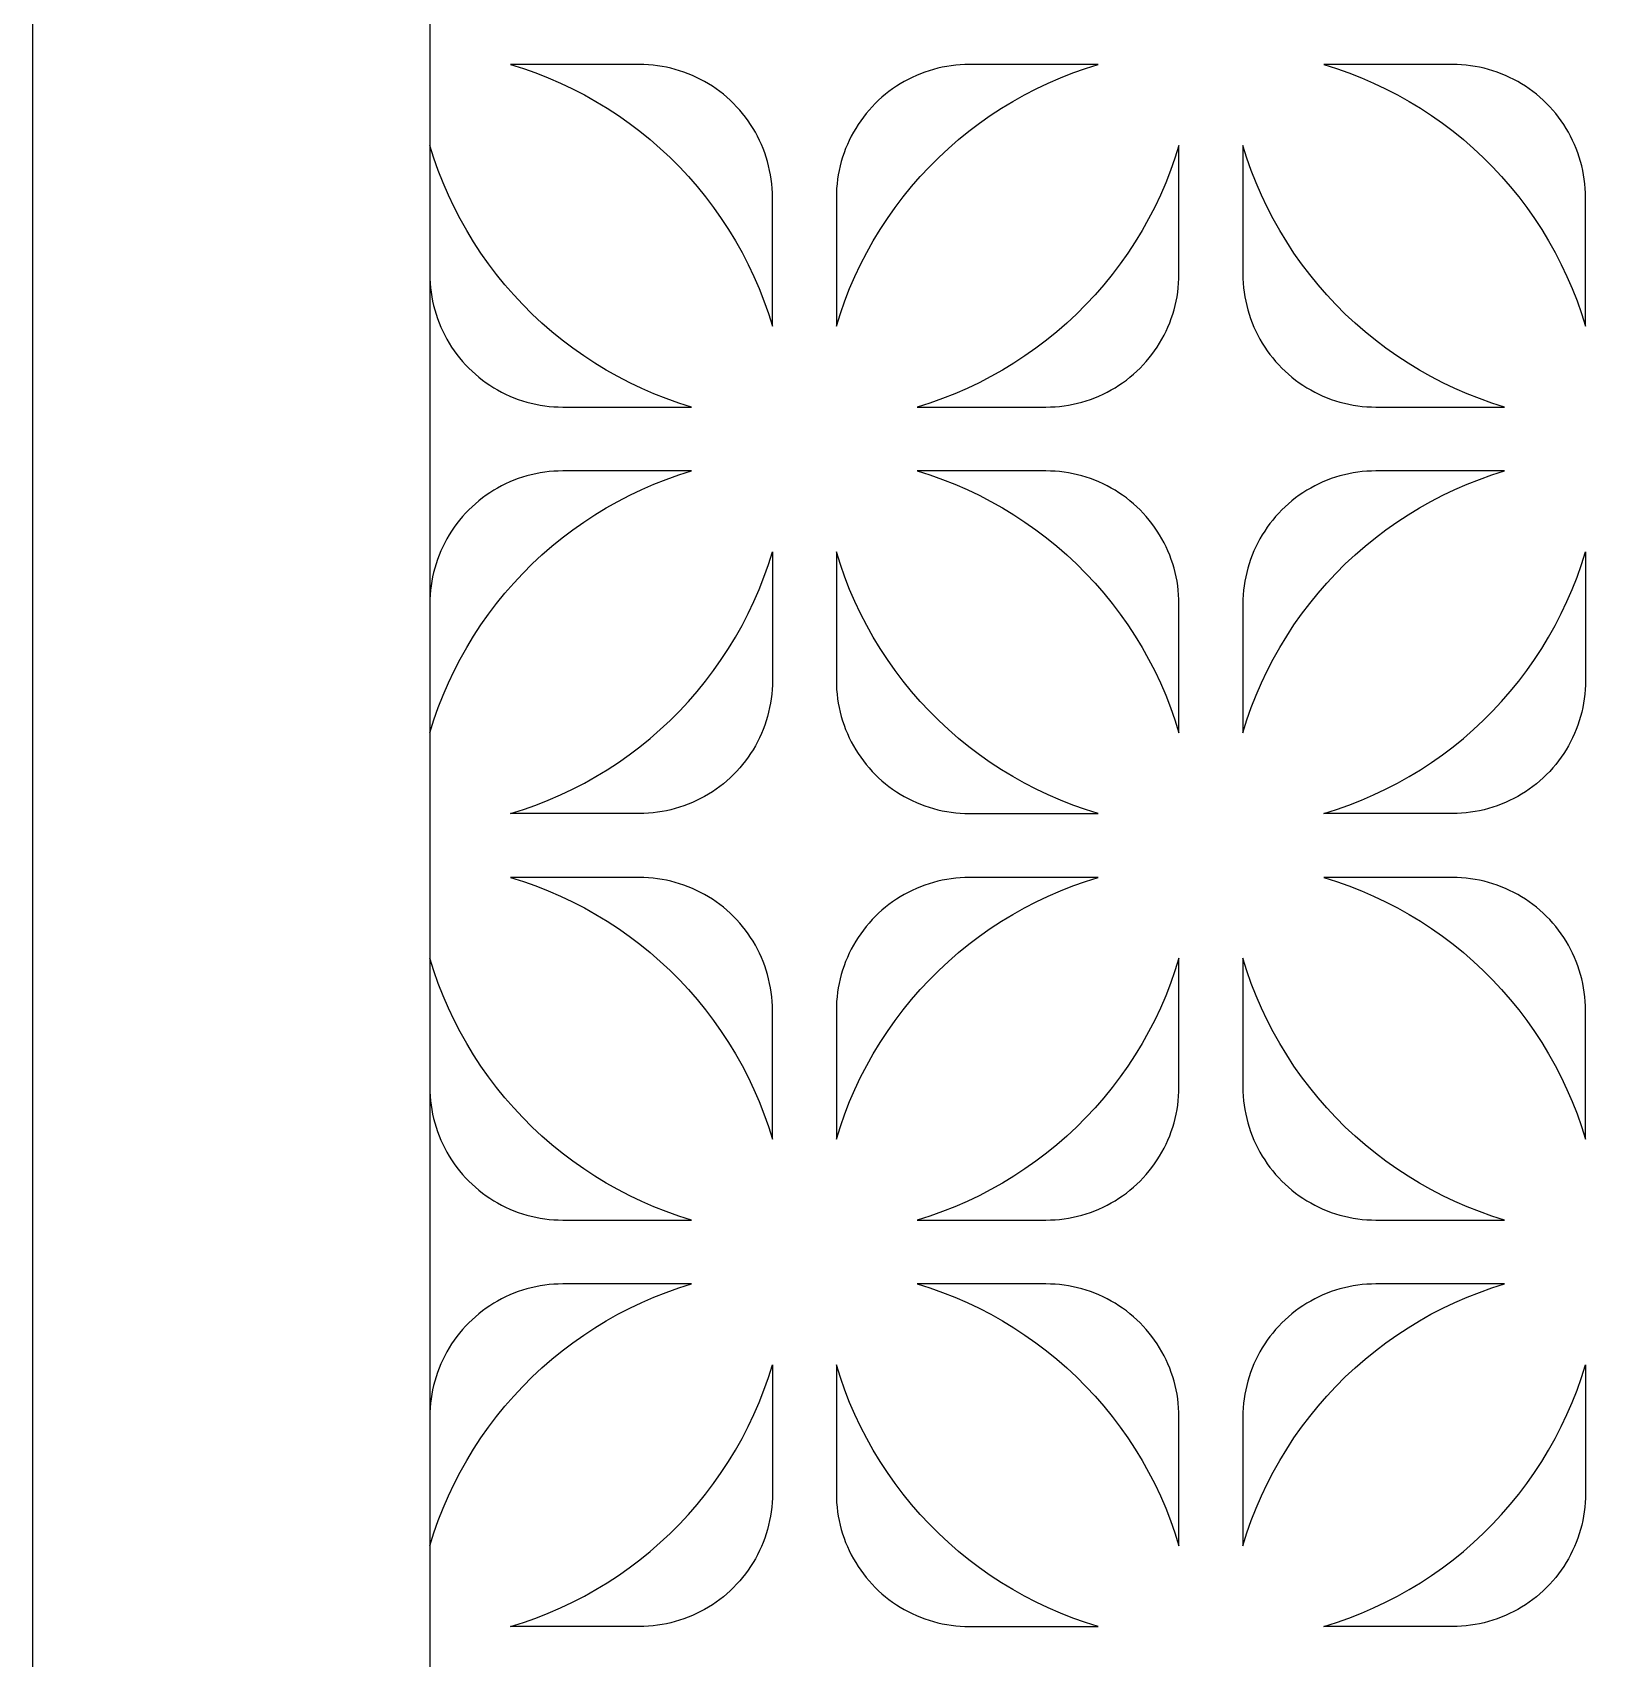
# Model space of a CAD drawing. Header units: millimetres. Extents: x 16455 to 19688, y 4050 to 7284.
# Drawn here: x 16455 to 17252, y 4848 to 5667 of the extents above; entities that cross this region are included whole.
import ezdxf

# ---------------------------------------------------------------- set-up
doc = ezdxf.new("R2010")
doc.units = ezdxf.units.MM
doc.layers.get('0').update_dxf_attribs({"color": 1, "true_color": 0xff0000})

msp = doc.modelspace()

# ---------------------------------------------------------------- linework, layer by layer
for points in [[(16454.58, 4050.49), (19687.77, 4050.49), (19687.77, 7283.68), (16454.58, 7283.68)], [(16654.58, 4250.49), (19487.77, 4250.49), (19487.77, 7083.68), (16654.58, 7083.68)]]:
    msp.add_lwpolyline(points, close=True)
for points in [[(16760.12, 5651), (16695.29, 5651)], [(16695.29, 5651), (16701.68, 5648.98), (16707.99, 5646.75), (16714.23, 5644.3), (16720.38, 5641.64), (16726.43, 5638.77), (16732.38, 5635.7), (16738.22, 5632.42), (16743.95, 5628.94), (16749.55, 5625.27), (16755.02, 5621.41), (16760.36, 5617.37), (16765.56, 5613.15), (16770.61, 5608.74), (16775.51, 5604.17), (16780.24, 5599.44), (16784.81, 5594.54), (16789.21, 5589.49), (16793.44, 5584.29), (16797.48, 5578.96), (16801.34, 5573.48), (16805.01, 5567.88), (16808.49, 5562.15), (16811.76, 5556.31), (16814.84, 5550.36), (16817.71, 5544.31), (16820.37, 5538.16), (16822.82, 5531.93), (16825.05, 5525.61), (16827.06, 5519.22)], [(16827.06, 5584.05), (16827.03, 5586.34), (16826.91, 5588.62), (16826.71, 5590.9), (16826.44, 5593.17), (16826.09, 5595.42), (16825.66, 5597.67), (16825.16, 5599.9), (16824.58, 5602.11), (16823.93, 5604.3), (16823.2, 5606.47), (16822.4, 5608.61), (16821.52, 5610.72), (16820.58, 5612.8), (16819.56, 5614.85), (16818.47, 5616.86), (16817.32, 5618.83), (16816.1, 5620.77), (16814.81, 5622.66), (16813.46, 5624.5), (16812.05, 5626.3), (16810.58, 5628.05), (16809.04, 5629.74), (16807.46, 5631.39), (16805.81, 5632.98), (16804.12, 5634.51), (16802.37, 5635.98), (16800.57, 5637.39), (16798.72, 5638.74), (16796.83, 5640.03), (16794.9, 5641.25), (16792.93, 5642.4), (16790.92, 5643.49), (16788.87, 5644.51), (16786.79, 5645.45), (16784.68, 5646.33), (16782.54, 5647.13), (16780.37, 5647.86), (16778.18, 5648.51), (16775.97, 5649.09), (16773.74, 5649.6), (16771.49, 5650.02), (16769.23, 5650.37), (16766.96, 5650.65), (16764.69, 5650.84), (16762.4, 5650.96), (16760.12, 5651)], [(16926.19, 5651), (16923.91, 5650.96), (16921.63, 5650.84), (16919.35, 5650.65), (16917.08, 5650.37), (16914.82, 5650.02), (16912.57, 5649.6), (16910.34, 5649.09), (16908.13, 5648.51), (16905.94, 5647.86), (16903.77, 5647.13), (16901.63, 5646.33), (16899.52, 5645.45), (16897.44, 5644.51), (16895.39, 5643.49), (16893.38, 5642.4), (16891.41, 5641.25), (16889.48, 5640.03), (16887.59, 5638.74), (16885.74, 5637.39), (16883.94, 5635.98), (16882.2, 5634.51), (16880.5, 5632.98), (16878.86, 5631.39), (16877.27, 5629.74), (16875.74, 5628.05), (16874.26, 5626.3), (16872.85, 5624.5), (16871.5, 5622.66), (16870.21, 5620.77), (16868.99, 5618.83), (16867.84, 5616.86), (16866.75, 5614.85), (16865.74, 5612.8), (16864.79, 5610.72), (16863.91, 5608.61), (16863.11, 5606.47), (16862.38, 5604.3), (16861.73, 5602.11), (16861.15, 5599.9), (16860.65, 5597.67), (16860.22, 5595.42), (16859.87, 5593.17), (16859.6, 5590.9), (16859.4, 5588.62), (16859.29, 5586.34), (16859.25, 5584.05)], [(16859.25, 5519.22), (16861.26, 5525.61), (16863.5, 5531.93), (16865.94, 5538.16), (16868.6, 5544.31), (16871.47, 5550.36), (16874.55, 5556.31), (16877.82, 5562.15), (16881.3, 5567.88), (16884.97, 5573.48), (16888.83, 5578.96), (16892.87, 5584.29), (16897.1, 5589.49), (16901.5, 5594.54), (16906.07, 5599.44), (16910.81, 5604.17), (16915.7, 5608.74), (16920.75, 5613.15), (16925.95, 5617.37), (16931.29, 5621.41), (16936.76, 5625.27), (16942.37, 5628.94), (16948.09, 5632.42), (16953.93, 5635.7), (16959.88, 5638.77), (16965.94, 5641.64), (16972.08, 5644.3), (16978.32, 5646.75), (16984.63, 5648.98), (16991.02, 5651)], [(16991.02, 5651), (16926.19, 5651)], [(17169.46, 5651), (17104.63, 5651)], [(17104.63, 5651), (17111.02, 5648.98), (17117.33, 5646.75), (17123.57, 5644.3), (17129.71, 5641.64), (17135.77, 5638.77), (17141.72, 5635.7), (17147.56, 5632.42), (17153.28, 5628.94), (17158.89, 5625.27), (17164.36, 5621.41), (17169.7, 5617.37), (17174.9, 5613.15), (17179.95, 5608.74), (17184.84, 5604.17), (17189.58, 5599.44), (17194.15, 5594.54), (17198.55, 5589.49), (17202.78, 5584.29), (17206.82, 5578.96), (17210.68, 5573.48), (17214.35, 5567.88), (17217.83, 5562.15), (17221.1, 5556.31), (17224.18, 5550.36), (17227.05, 5544.31), (17229.71, 5538.16), (17232.16, 5531.93), (17234.39, 5525.61), (17236.4, 5519.22)], [(17236.4, 5584.05), (17236.36, 5586.34), (17236.25, 5588.62), (17236.05, 5590.9), (17235.78, 5593.17), (17235.43, 5595.42), (17235, 5597.67), (17234.5, 5599.9), (17233.92, 5602.11), (17233.27, 5604.3), (17232.54, 5606.47), (17231.74, 5608.61), (17230.86, 5610.72), (17229.91, 5612.8), (17228.9, 5614.85), (17227.81, 5616.86), (17226.66, 5618.83), (17225.44, 5620.77), (17224.15, 5622.66), (17222.8, 5624.5), (17221.39, 5626.3), (17219.92, 5628.05), (17218.38, 5629.74), (17216.8, 5631.39), (17215.15, 5632.98), (17213.45, 5634.51), (17211.71, 5635.98), (17209.91, 5637.39), (17208.06, 5638.74), (17206.17, 5640.03), (17204.24, 5641.25), (17202.27, 5642.4), (17200.26, 5643.49), (17198.21, 5644.51), (17196.13, 5645.45), (17194.02, 5646.33), (17191.88, 5647.13), (17189.71, 5647.86), (17187.52, 5648.51), (17185.31, 5649.09), (17183.08, 5649.6), (17180.83, 5650.02), (17178.57, 5650.37), (17176.3, 5650.65), (17174.03, 5650.84), (17171.74, 5650.96), (17169.46, 5651)], [(16786.35, 5478.51), (16779.96, 5480.52), (16773.65, 5482.76), (16767.41, 5485.21), (16761.27, 5487.87), (16755.21, 5490.74), (16749.26, 5493.81), (16743.42, 5497.09), (16737.7, 5500.56), (16732.09, 5504.23), (16726.62, 5508.09), (16721.28, 5512.14), (16716.08, 5516.36), (16711.03, 5520.76), (16706.14, 5525.33), (16701.4, 5530.07), (16696.83, 5534.96), (16692.43, 5540.01), (16688.2, 5545.21), (16684.16, 5550.55), (16680.3, 5556.02), (16676.63, 5561.63), (16673.16, 5567.35), (16669.88, 5573.2), (16666.8, 5579.15), (16663.93, 5585.2), (16661.27, 5591.35), (16658.83, 5597.58), (16656.59, 5603.9), (16654.58, 5610.28)], [(16654.58, 5610.28), (16654.58, 5545.46)], [(17031.73, 5610.28), (17029.72, 5603.9), (17027.49, 5597.58), (17025.04, 5591.35), (17022.38, 5585.2), (17019.51, 5579.15), (17016.43, 5573.2), (17013.16, 5567.35), (17009.68, 5561.63), (17006.01, 5556.02), (17002.15, 5550.55), (16998.11, 5545.21), (16993.88, 5540.01), (16989.48, 5534.96), (16984.91, 5530.07), (16980.17, 5525.33), (16975.28, 5520.76), (16970.23, 5516.36), (16965.03, 5512.14), (16959.69, 5508.09), (16954.22, 5504.23), (16948.62, 5500.56), (16942.89, 5497.09), (16937.05, 5493.81), (16931.1, 5490.74), (16925.04, 5487.87), (16918.9, 5485.21), (16912.66, 5482.76), (16906.35, 5480.52), (16899.96, 5478.51)], [(17031.73, 5545.46), (17031.73, 5610.28)], [(17195.69, 5478.51), (17189.3, 5480.52), (17182.99, 5482.76), (17176.75, 5485.21), (17170.61, 5487.87), (17164.55, 5490.74), (17158.6, 5493.81), (17152.76, 5497.09), (17147.04, 5500.56), (17141.43, 5504.23), (17135.96, 5508.09), (17130.62, 5512.14), (17125.42, 5516.36), (17120.37, 5520.76), (17115.48, 5525.33), (17110.74, 5530.07), (17106.17, 5534.96), (17101.77, 5540.01), (17097.54, 5545.21), (17093.5, 5550.55), (17089.64, 5556.02), (17085.97, 5561.63), (17082.49, 5567.35), (17079.22, 5573.2), (17076.14, 5579.15), (17073.27, 5585.2), (17070.61, 5591.35), (17068.16, 5597.58), (17065.93, 5603.9), (17063.92, 5610.28)], [(17063.92, 5610.28), (17063.92, 5545.46)], [(16827.06, 5519.22), (16827.06, 5584.05)], [(16859.25, 5584.05), (16859.25, 5519.22)], [(17236.4, 5519.22), (17236.4, 5584.05)], [(16654.58, 5545.46), (16654.62, 5543.17), (16654.73, 5540.89), (16654.93, 5538.61), (16655.2, 5536.34), (16655.55, 5534.08), (16655.98, 5531.84), (16656.48, 5529.61), (16657.06, 5527.39), (16657.71, 5525.2), (16658.44, 5523.04), (16659.25, 5520.9), (16660.12, 5518.78), (16661.07, 5516.7), (16662.08, 5514.66), (16663.17, 5512.64), (16664.32, 5510.67), (16665.54, 5508.74), (16666.83, 5506.85), (16668.18, 5505), (16669.59, 5503.21), (16671.07, 5501.46), (16672.6, 5499.76), (16674.19, 5498.12), (16675.83, 5496.53), (16677.53, 5495), (16679.28, 5493.52), (16681.07, 5492.11), (16682.92, 5490.76), (16684.81, 5489.48), (16686.74, 5488.26), (16688.71, 5487.1), (16690.72, 5486.02), (16692.77, 5485), (16694.85, 5484.05), (16696.96, 5483.18), (16699.11, 5482.37), (16701.27, 5481.65), (16703.46, 5480.99), (16705.67, 5480.41), (16707.9, 5479.91), (16710.15, 5479.48), (16712.41, 5479.13), (16714.68, 5478.86), (16716.96, 5478.67), (16719.24, 5478.55), (16721.52, 5478.51)], [(16964.79, 5478.51), (16967.07, 5478.55), (16969.36, 5478.67), (16971.63, 5478.86), (16973.9, 5479.13), (16976.16, 5479.48), (16978.41, 5479.91), (16980.64, 5480.41), (16982.85, 5480.99), (16985.04, 5481.65), (16987.21, 5482.37), (16989.35, 5483.18), (16991.46, 5484.05), (16993.54, 5485), (16995.59, 5486.02), (16997.6, 5487.1), (16999.57, 5488.26), (17001.5, 5489.48), (17003.39, 5490.76), (17005.24, 5492.11), (17007.04, 5493.52), (17008.78, 5495), (17010.48, 5496.53), (17012.13, 5498.12), (17013.71, 5499.76), (17015.25, 5501.46), (17016.72, 5503.21), (17018.13, 5505), (17019.48, 5506.85), (17020.77, 5508.74), (17021.99, 5510.67), (17023.14, 5512.64), (17024.23, 5514.66), (17025.25, 5516.7), (17026.19, 5518.78), (17027.07, 5520.9), (17027.87, 5523.04), (17028.6, 5525.2), (17029.25, 5527.39), (17029.83, 5529.61), (17030.33, 5531.84), (17030.76, 5534.08), (17031.11, 5536.34), (17031.38, 5538.61), (17031.58, 5540.89), (17031.7, 5543.17), (17031.73, 5545.46)], [(17063.92, 5545.46), (17063.96, 5543.17), (17064.07, 5540.89), (17064.27, 5538.61), (17064.54, 5536.34), (17064.89, 5534.08), (17065.32, 5531.84), (17065.82, 5529.61), (17066.4, 5527.39), (17067.05, 5525.2), (17067.78, 5523.04), (17068.58, 5520.9), (17069.46, 5518.78), (17070.41, 5516.7), (17071.42, 5514.66), (17072.51, 5512.64), (17073.66, 5510.67), (17074.88, 5508.74), (17076.17, 5506.85), (17077.52, 5505), (17078.93, 5503.21), (17080.4, 5501.46), (17081.94, 5499.76), (17083.52, 5498.12), (17085.17, 5496.53), (17086.87, 5495), (17088.61, 5493.52), (17090.41, 5492.11), (17092.26, 5490.76), (17094.15, 5489.48), (17096.08, 5488.26), (17098.05, 5487.1), (17100.06, 5486.02), (17102.11, 5485), (17104.19, 5484.05), (17106.3, 5483.18), (17108.44, 5482.37), (17110.61, 5481.65), (17112.8, 5480.99), (17115.01, 5480.41), (17117.24, 5479.91), (17119.49, 5479.48), (17121.75, 5479.13), (17124.02, 5478.86), (17126.29, 5478.67), (17128.58, 5478.55), (17130.86, 5478.51)], [(16721.52, 5478.51), (16786.35, 5478.51)], [(16899.96, 5478.51), (16964.79, 5478.51)], [(17130.86, 5478.51), (17195.69, 5478.51)], [(16721.52, 5446.33), (16719.24, 5446.29), (16716.96, 5446.17), (16714.68, 5445.98), (16712.41, 5445.7), (16710.15, 5445.35), (16707.9, 5444.93), (16705.67, 5444.42), (16703.46, 5443.84), (16701.27, 5443.19), (16699.11, 5442.46), (16696.96, 5441.66), (16694.85, 5440.78), (16692.77, 5439.84), (16690.72, 5438.82), (16688.71, 5437.74), (16686.74, 5436.58), (16684.81, 5435.36), (16682.92, 5434.07), (16681.07, 5432.72), (16679.28, 5431.31), (16677.53, 5429.84), (16675.83, 5428.31), (16674.19, 5426.72), (16672.6, 5425.07), (16671.07, 5423.38), (16669.59, 5421.63), (16668.18, 5419.83), (16666.83, 5417.99), (16665.54, 5416.1), (16664.32, 5414.16), (16663.17, 5412.19), (16662.08, 5410.18), (16661.07, 5408.13), (16660.12, 5406.05), (16659.25, 5403.94), (16658.44, 5401.8), (16657.71, 5399.63), (16657.06, 5397.44), (16656.48, 5395.23), (16655.98, 5393), (16655.55, 5390.76), (16655.2, 5388.5), (16654.93, 5386.23), (16654.73, 5383.95), (16654.62, 5381.67), (16654.58, 5379.38)], [(16654.58, 5314.55), (16656.59, 5320.94), (16658.83, 5327.26), (16661.27, 5333.49), (16663.93, 5339.64), (16666.8, 5345.69), (16669.88, 5351.64), (16673.16, 5357.48), (16676.63, 5363.21), (16680.3, 5368.81), (16684.16, 5374.29), (16688.2, 5379.63), (16692.43, 5384.82), (16696.83, 5389.87), (16701.4, 5394.77), (16706.14, 5399.5), (16711.03, 5404.08), (16716.08, 5408.48), (16721.28, 5412.7), (16726.62, 5416.75), (16732.09, 5420.6), (16737.7, 5424.27), (16743.42, 5427.75), (16749.26, 5431.03), (16755.21, 5434.1), (16761.27, 5436.97), (16767.41, 5439.63), (16773.65, 5442.08), (16779.96, 5444.31), (16786.35, 5446.33)], [(16786.35, 5446.33), (16721.52, 5446.33)], [(16964.79, 5446.33), (16899.96, 5446.33)], [(16899.96, 5446.33), (16906.35, 5444.31), (16912.66, 5442.08), (16918.9, 5439.63), (16925.04, 5436.97), (16931.1, 5434.1), (16937.05, 5431.03), (16942.89, 5427.75), (16948.62, 5424.27), (16954.22, 5420.6), (16959.69, 5416.75), (16965.03, 5412.7), (16970.23, 5408.48), (16975.28, 5404.08), (16980.17, 5399.5), (16984.91, 5394.77), (16989.48, 5389.87), (16993.88, 5384.82), (16998.11, 5379.63), (17002.15, 5374.29), (17006.01, 5368.81), (17009.68, 5363.21), (17013.16, 5357.48), (17016.43, 5351.64), (17019.51, 5345.69), (17022.38, 5339.64), (17025.04, 5333.49), (17027.49, 5327.26), (17029.72, 5320.94), (17031.73, 5314.55)], [(17031.73, 5379.38), (17031.7, 5381.67), (17031.58, 5383.95), (17031.38, 5386.23), (17031.11, 5388.5), (17030.76, 5390.76), (17030.33, 5393), (17029.83, 5395.23), (17029.25, 5397.44), (17028.6, 5399.63), (17027.87, 5401.8), (17027.07, 5403.94), (17026.19, 5406.05), (17025.25, 5408.13), (17024.23, 5410.18), (17023.14, 5412.19), (17021.99, 5414.16), (17020.77, 5416.1), (17019.48, 5417.99), (17018.13, 5419.83), (17016.72, 5421.63), (17015.25, 5423.38), (17013.71, 5425.07), (17012.13, 5426.72), (17010.48, 5428.31), (17008.78, 5429.84), (17007.04, 5431.31), (17005.24, 5432.72), (17003.39, 5434.07), (17001.5, 5435.36), (16999.57, 5436.58), (16997.6, 5437.74), (16995.59, 5438.82), (16993.54, 5439.84), (16991.46, 5440.78), (16989.35, 5441.66), (16987.21, 5442.46), (16985.04, 5443.19), (16982.85, 5443.84), (16980.64, 5444.42), (16978.41, 5444.93), (16976.16, 5445.35), (16973.9, 5445.7), (16971.63, 5445.98), (16969.36, 5446.17), (16967.07, 5446.29), (16964.79, 5446.33)], [(17130.86, 5446.33), (17128.58, 5446.29), (17126.29, 5446.17), (17124.02, 5445.98), (17121.75, 5445.7), (17119.49, 5445.35), (17117.24, 5444.93), (17115.01, 5444.42), (17112.8, 5443.84), (17110.61, 5443.19), (17108.44, 5442.46), (17106.3, 5441.66), (17104.19, 5440.78), (17102.11, 5439.84), (17100.06, 5438.82), (17098.05, 5437.74), (17096.08, 5436.58), (17094.15, 5435.36), (17092.26, 5434.07), (17090.41, 5432.72), (17088.61, 5431.31), (17086.87, 5429.84), (17085.17, 5428.31), (17083.52, 5426.72), (17081.94, 5425.07), (17080.4, 5423.38), (17078.93, 5421.63), (17077.52, 5419.83), (17076.17, 5417.99), (17074.88, 5416.1), (17073.66, 5414.16), (17072.51, 5412.19), (17071.42, 5410.18), (17070.41, 5408.13), (17069.46, 5406.05), (17068.58, 5403.94), (17067.78, 5401.8), (17067.05, 5399.63), (17066.4, 5397.44), (17065.82, 5395.23), (17065.32, 5393), (17064.89, 5390.76), (17064.54, 5388.5), (17064.27, 5386.23), (17064.07, 5383.95), (17063.96, 5381.67), (17063.92, 5379.38)], [(17063.92, 5314.55), (17065.93, 5320.94), (17068.16, 5327.26), (17070.61, 5333.49), (17073.27, 5339.64), (17076.14, 5345.69), (17079.22, 5351.64), (17082.49, 5357.48), (17085.97, 5363.21), (17089.64, 5368.81), (17093.5, 5374.29), (17097.54, 5379.63), (17101.77, 5384.82), (17106.17, 5389.87), (17110.74, 5394.77), (17115.48, 5399.5), (17120.37, 5404.08), (17125.42, 5408.48), (17130.62, 5412.7), (17135.96, 5416.75), (17141.43, 5420.6), (17147.04, 5424.27), (17152.76, 5427.75), (17158.6, 5431.03), (17164.55, 5434.1), (17170.61, 5436.97), (17176.75, 5439.63), (17182.99, 5442.08), (17189.3, 5444.31), (17195.69, 5446.33)], [(17195.69, 5446.33), (17130.86, 5446.33)], [(16695.29, 5273.84), (16701.68, 5275.86), (16707.99, 5278.09), (16714.23, 5280.54), (16720.38, 5283.2), (16726.43, 5286.07), (16732.38, 5289.14), (16738.22, 5292.42), (16743.95, 5295.89), (16749.55, 5299.56), (16755.02, 5303.42), (16760.36, 5307.47), (16765.56, 5311.69), (16770.61, 5316.09), (16775.51, 5320.66), (16780.24, 5325.4), (16784.81, 5330.29), (16789.21, 5335.34), (16793.44, 5340.54), (16797.48, 5345.88), (16801.34, 5351.36), (16805.01, 5356.96), (16808.49, 5362.68), (16811.76, 5368.53), (16814.84, 5374.48), (16817.71, 5380.53), (16820.37, 5386.68), (16822.82, 5392.91), (16825.05, 5399.23), (16827.06, 5405.61)], [(16827.06, 5405.61), (16827.06, 5340.79)], [(16991.02, 5273.84), (16984.63, 5275.86), (16978.32, 5278.09), (16972.08, 5280.54), (16965.94, 5283.2), (16959.88, 5286.07), (16953.93, 5289.14), (16948.09, 5292.42), (16942.37, 5295.89), (16936.76, 5299.56), (16931.29, 5303.42), (16925.95, 5307.47), (16920.75, 5311.69), (16915.7, 5316.09), (16910.81, 5320.66), (16906.07, 5325.4), (16901.5, 5330.29), (16897.1, 5335.34), (16892.87, 5340.54), (16888.83, 5345.88), (16884.97, 5351.36), (16881.3, 5356.96), (16877.82, 5362.68), (16874.55, 5368.53), (16871.47, 5374.48), (16868.6, 5380.53), (16865.94, 5386.68), (16863.5, 5392.91), (16861.26, 5399.23), (16859.25, 5405.61)], [(16859.25, 5405.61), (16859.25, 5340.79)], [(17104.63, 5273.84), (17111.02, 5275.86), (17117.33, 5278.09), (17123.57, 5280.54), (17129.71, 5283.2), (17135.77, 5286.07), (17141.72, 5289.14), (17147.56, 5292.42), (17153.28, 5295.89), (17158.89, 5299.56), (17164.36, 5303.42), (17169.7, 5307.47), (17174.9, 5311.69), (17179.95, 5316.09), (17184.84, 5320.66), (17189.58, 5325.4), (17194.15, 5330.29), (17198.55, 5335.34), (17202.78, 5340.54), (17206.82, 5345.88), (17210.68, 5351.36), (17214.35, 5356.96), (17217.83, 5362.68), (17221.1, 5368.53), (17224.18, 5374.48), (17227.05, 5380.53), (17229.71, 5386.68), (17232.16, 5392.91), (17234.39, 5399.23), (17236.4, 5405.61)], [(17236.4, 5405.61), (17236.4, 5340.79)], [(16654.58, 5379.38), (16654.58, 5314.55)], [(17031.73, 5314.55), (17031.73, 5379.38)], [(17063.92, 5379.38), (17063.92, 5314.55)], [(16827.06, 5340.79), (16827.03, 5338.5), (16826.91, 5336.22), (16826.71, 5333.94), (16826.44, 5331.67), (16826.09, 5329.41), (16825.66, 5327.17), (16825.16, 5324.94), (16824.58, 5322.72), (16823.93, 5320.53), (16823.2, 5318.37), (16822.4, 5316.23), (16821.52, 5314.12), (16820.58, 5312.03), (16819.56, 5309.99), (16818.47, 5307.98), (16817.32, 5306), (16816.1, 5304.07), (16814.81, 5302.18), (16813.46, 5300.34), (16812.05, 5298.54), (16810.58, 5296.79), (16809.04, 5295.09), (16807.46, 5293.45), (16805.81, 5291.86), (16804.12, 5290.33), (16802.37, 5288.86), (16800.57, 5287.44), (16798.72, 5286.09), (16796.83, 5284.81), (16794.9, 5283.59), (16792.93, 5282.43), (16790.92, 5281.35), (16788.87, 5280.33), (16786.79, 5279.38), (16784.68, 5278.51), (16782.54, 5277.71), (16780.37, 5276.98), (16778.18, 5276.32), (16775.97, 5275.74), (16773.74, 5275.24), (16771.49, 5274.81), (16769.23, 5274.46), (16766.96, 5274.19), (16764.69, 5274), (16762.4, 5273.88), (16760.12, 5273.84)], [(16859.25, 5340.79), (16859.29, 5338.5), (16859.4, 5336.22), (16859.6, 5333.94), (16859.87, 5331.67), (16860.22, 5329.41), (16860.65, 5327.17), (16861.15, 5324.94), (16861.73, 5322.72), (16862.38, 5320.53), (16863.11, 5318.37), (16863.91, 5316.23), (16864.79, 5314.12), (16865.74, 5312.03), (16866.75, 5309.99), (16867.84, 5307.98), (16868.99, 5306), (16870.21, 5304.07), (16871.5, 5302.18), (16872.85, 5300.34), (16874.26, 5298.54), (16875.74, 5296.79), (16877.27, 5295.09), (16878.86, 5293.45), (16880.5, 5291.86), (16882.2, 5290.33), (16883.94, 5288.86), (16885.74, 5287.44), (16887.59, 5286.09), (16889.48, 5284.81), (16891.41, 5283.59), (16893.38, 5282.43), (16895.39, 5281.35), (16897.44, 5280.33), (16899.52, 5279.38), (16901.63, 5278.51), (16903.77, 5277.71), (16905.94, 5276.98), (16908.13, 5276.32), (16910.34, 5275.74), (16912.57, 5275.24), (16914.82, 5274.81), (16917.08, 5274.46), (16919.35, 5274.19), (16921.63, 5274), (16923.91, 5273.88), (16926.19, 5273.84)], [(17236.4, 5340.79), (17236.36, 5338.5), (17236.25, 5336.22), (17236.05, 5333.94), (17235.78, 5331.67), (17235.43, 5329.41), (17235, 5327.17), (17234.5, 5324.94), (17233.92, 5322.72), (17233.27, 5320.53), (17232.54, 5318.37), (17231.74, 5316.23), (17230.86, 5314.12), (17229.91, 5312.03), (17228.9, 5309.99), (17227.81, 5307.98), (17226.66, 5306), (17225.44, 5304.07), (17224.15, 5302.18), (17222.8, 5300.34), (17221.39, 5298.54), (17219.92, 5296.79), (17218.38, 5295.09), (17216.8, 5293.45), (17215.15, 5291.86), (17213.45, 5290.33), (17211.71, 5288.86), (17209.91, 5287.44), (17208.06, 5286.09), (17206.17, 5284.81), (17204.24, 5283.59), (17202.27, 5282.43), (17200.26, 5281.35), (17198.21, 5280.33), (17196.13, 5279.38), (17194.02, 5278.51), (17191.88, 5277.71), (17189.71, 5276.98), (17187.52, 5276.32), (17185.31, 5275.74), (17183.08, 5275.24), (17180.83, 5274.81), (17178.57, 5274.46), (17176.3, 5274.19), (17174.03, 5274), (17171.74, 5273.88), (17169.46, 5273.84)], [(16760.12, 5273.84), (16695.29, 5273.84)], [(16926.19, 5273.84), (16991.02, 5273.84)], [(17169.46, 5273.84), (17104.63, 5273.84)], [(16760.12, 5241.66), (16695.29, 5241.66)], [(16695.29, 5241.66), (16701.68, 5239.64), (16707.99, 5237.41), (16714.23, 5234.96), (16720.38, 5232.3), (16726.43, 5229.43), (16732.38, 5226.36), (16738.22, 5223.08), (16743.95, 5219.6), (16749.55, 5215.94), (16755.02, 5212.08), (16760.36, 5208.03), (16765.56, 5203.81), (16770.61, 5199.41), (16775.51, 5194.83), (16780.24, 5190.1), (16784.81, 5185.2), (16789.21, 5180.15), (16793.44, 5174.96), (16797.48, 5169.62), (16801.34, 5164.14), (16805.01, 5158.54), (16808.49, 5152.81), (16811.76, 5146.97), (16814.84, 5141.02), (16817.71, 5134.97), (16820.37, 5128.82), (16822.82, 5122.59), (16825.05, 5116.27), (16827.06, 5109.88)], [(16827.06, 5174.71), (16827.03, 5177), (16826.91, 5179.28), (16826.71, 5181.56), (16826.44, 5183.83), (16826.09, 5186.09), (16825.66, 5188.33), (16825.16, 5190.56), (16824.58, 5192.77), (16823.93, 5194.96), (16823.2, 5197.13), (16822.4, 5199.27), (16821.52, 5201.38), (16820.58, 5203.46), (16819.56, 5205.51), (16818.47, 5207.52), (16817.32, 5209.5), (16816.1, 5211.43), (16814.81, 5213.32), (16813.46, 5215.16), (16812.05, 5216.96), (16810.58, 5218.71), (16809.04, 5220.41), (16807.46, 5222.05), (16805.81, 5223.64), (16804.12, 5225.17), (16802.37, 5226.64), (16800.57, 5228.05), (16798.72, 5229.4), (16796.83, 5230.69), (16794.9, 5231.91), (16792.93, 5233.07), (16790.92, 5234.15), (16788.87, 5235.17), (16786.79, 5236.12), (16784.68, 5236.99), (16782.54, 5237.79), (16780.37, 5238.52), (16778.18, 5239.17), (16775.97, 5239.75), (16773.74, 5240.26), (16771.49, 5240.68), (16769.23, 5241.03), (16766.96, 5241.31), (16764.69, 5241.5), (16762.4, 5241.62), (16760.12, 5241.66)], [(16926.19, 5241.66), (16923.91, 5241.62), (16921.63, 5241.5), (16919.35, 5241.31), (16917.08, 5241.03), (16914.82, 5240.68), (16912.57, 5240.26), (16910.34, 5239.75), (16908.13, 5239.17), (16905.94, 5238.52), (16903.77, 5237.79), (16901.63, 5236.99), (16899.52, 5236.12), (16897.44, 5235.17), (16895.39, 5234.15), (16893.38, 5233.07), (16891.41, 5231.91), (16889.48, 5230.69), (16887.59, 5229.4), (16885.74, 5228.05), (16883.94, 5226.64), (16882.2, 5225.17), (16880.5, 5223.64), (16878.86, 5222.05), (16877.27, 5220.41), (16875.74, 5218.71), (16874.26, 5216.96), (16872.85, 5215.16), (16871.5, 5213.32), (16870.21, 5211.43), (16868.99, 5209.5), (16867.84, 5207.52), (16866.75, 5205.51), (16865.74, 5203.46), (16864.79, 5201.38), (16863.91, 5199.27), (16863.11, 5197.13), (16862.38, 5194.96), (16861.73, 5192.77), (16861.15, 5190.56), (16860.65, 5188.33), (16860.22, 5186.09), (16859.87, 5183.83), (16859.6, 5181.56), (16859.4, 5179.28), (16859.29, 5177), (16859.25, 5174.71)], [(16859.25, 5109.88), (16861.26, 5116.27), (16863.5, 5122.59), (16865.94, 5128.82), (16868.6, 5134.97), (16871.47, 5141.02), (16874.55, 5146.97), (16877.82, 5152.81), (16881.3, 5158.54), (16884.97, 5164.14), (16888.83, 5169.62), (16892.87, 5174.96), (16897.1, 5180.15), (16901.5, 5185.2), (16906.07, 5190.1), (16910.81, 5194.83), (16915.7, 5199.41), (16920.75, 5203.81), (16925.95, 5208.03), (16931.29, 5212.08), (16936.76, 5215.94), (16942.37, 5219.6), (16948.09, 5223.08), (16953.93, 5226.36), (16959.88, 5229.43), (16965.94, 5232.3), (16972.08, 5234.96), (16978.32, 5237.41), (16984.63, 5239.64), (16991.02, 5241.66)], [(16991.02, 5241.66), (16926.19, 5241.66)], [(17169.46, 5241.66), (17104.63, 5241.66)], [(17104.63, 5241.66), (17111.02, 5239.64), (17117.33, 5237.41), (17123.57, 5234.96), (17129.71, 5232.3), (17135.77, 5229.43), (17141.72, 5226.36), (17147.56, 5223.08), (17153.28, 5219.6), (17158.89, 5215.94), (17164.36, 5212.08), (17169.7, 5208.03), (17174.9, 5203.81), (17179.95, 5199.41), (17184.84, 5194.83), (17189.58, 5190.1), (17194.15, 5185.2), (17198.55, 5180.15), (17202.78, 5174.96), (17206.82, 5169.62), (17210.68, 5164.14), (17214.35, 5158.54), (17217.83, 5152.81), (17221.1, 5146.97), (17224.18, 5141.02), (17227.05, 5134.97), (17229.71, 5128.82), (17232.16, 5122.59), (17234.39, 5116.27), (17236.4, 5109.88)], [(17236.4, 5174.71), (17236.36, 5177), (17236.25, 5179.28), (17236.05, 5181.56), (17235.78, 5183.83), (17235.43, 5186.09), (17235, 5188.33), (17234.5, 5190.56), (17233.92, 5192.77), (17233.27, 5194.96), (17232.54, 5197.13), (17231.74, 5199.27), (17230.86, 5201.38), (17229.91, 5203.46), (17228.9, 5205.51), (17227.81, 5207.52), (17226.66, 5209.5), (17225.44, 5211.43), (17224.15, 5213.32), (17222.8, 5215.16), (17221.39, 5216.96), (17219.92, 5218.71), (17218.38, 5220.41), (17216.8, 5222.05), (17215.15, 5223.64), (17213.45, 5225.17), (17211.71, 5226.64), (17209.91, 5228.05), (17208.06, 5229.4), (17206.17, 5230.69), (17204.24, 5231.91), (17202.27, 5233.07), (17200.26, 5234.15), (17198.21, 5235.17), (17196.13, 5236.12), (17194.02, 5236.99), (17191.88, 5237.79), (17189.71, 5238.52), (17187.52, 5239.17), (17185.31, 5239.75), (17183.08, 5240.26), (17180.83, 5240.68), (17178.57, 5241.03), (17176.3, 5241.31), (17174.03, 5241.5), (17171.74, 5241.62), (17169.46, 5241.66)], [(16786.35, 5069.17), (16779.96, 5071.19), (16773.65, 5073.42), (16767.41, 5075.87), (16761.27, 5078.53), (16755.21, 5081.4), (16749.26, 5084.47), (16743.42, 5087.75), (16737.7, 5091.22), (16732.09, 5094.89), (16726.62, 5098.75), (16721.28, 5102.8), (16716.08, 5107.02), (16711.03, 5111.42), (16706.14, 5115.99), (16701.4, 5120.73), (16696.83, 5125.63), (16692.43, 5130.67), (16688.2, 5135.87), (16684.16, 5141.21), (16680.3, 5146.69), (16676.63, 5152.29), (16673.16, 5158.02), (16669.88, 5163.86), (16666.8, 5169.81), (16663.93, 5175.86), (16661.27, 5182.01), (16658.83, 5188.24), (16656.59, 5194.56), (16654.58, 5200.94)], [(16654.58, 5200.94), (16654.58, 5136.12)], [(17031.73, 5200.94), (17029.72, 5194.56), (17027.49, 5188.24), (17025.04, 5182.01), (17022.38, 5175.86), (17019.51, 5169.81), (17016.43, 5163.86), (17013.16, 5158.02), (17009.68, 5152.29), (17006.01, 5146.69), (17002.15, 5141.21), (16998.11, 5135.87), (16993.88, 5130.67), (16989.48, 5125.63), (16984.91, 5120.73), (16980.17, 5115.99), (16975.28, 5111.42), (16970.23, 5107.02), (16965.03, 5102.8), (16959.69, 5098.75), (16954.22, 5094.89), (16948.62, 5091.22), (16942.89, 5087.75), (16937.05, 5084.47), (16931.1, 5081.4), (16925.04, 5078.53), (16918.9, 5075.87), (16912.66, 5073.42), (16906.35, 5071.19), (16899.96, 5069.17)], [(17031.73, 5136.12), (17031.73, 5200.94)], [(17195.69, 5069.17), (17189.3, 5071.19), (17182.99, 5073.42), (17176.75, 5075.87), (17170.61, 5078.53), (17164.55, 5081.4), (17158.6, 5084.47), (17152.76, 5087.75), (17147.04, 5091.22), (17141.43, 5094.89), (17135.96, 5098.75), (17130.62, 5102.8), (17125.42, 5107.02), (17120.37, 5111.42), (17115.48, 5115.99), (17110.74, 5120.73), (17106.17, 5125.63), (17101.77, 5130.67), (17097.54, 5135.87), (17093.5, 5141.21), (17089.64, 5146.69), (17085.97, 5152.29), (17082.49, 5158.02), (17079.22, 5163.86), (17076.14, 5169.81), (17073.27, 5175.86), (17070.61, 5182.01), (17068.16, 5188.24), (17065.93, 5194.56), (17063.92, 5200.94)], [(17063.92, 5200.94), (17063.92, 5136.12)], [(16827.06, 5109.88), (16827.06, 5174.71)], [(16859.25, 5174.71), (16859.25, 5109.88)], [(17236.4, 5109.88), (17236.4, 5174.71)], [(16654.58, 5136.12), (16654.62, 5133.83), (16654.73, 5131.55), (16654.93, 5129.27), (16655.2, 5127), (16655.55, 5124.74), (16655.98, 5122.5), (16656.48, 5120.27), (16657.06, 5118.06), (16657.71, 5115.86), (16658.44, 5113.7), (16659.25, 5111.56), (16660.12, 5109.45), (16661.07, 5107.36), (16662.08, 5105.32), (16663.17, 5103.31), (16664.32, 5101.33), (16665.54, 5099.4), (16666.83, 5097.51), (16668.18, 5095.67), (16669.59, 5093.87), (16671.07, 5092.12), (16672.6, 5090.42), (16674.19, 5088.78), (16675.83, 5087.19), (16677.53, 5085.66), (16679.28, 5084.19), (16681.07, 5082.77), (16682.92, 5081.42), (16684.81, 5080.14), (16686.74, 5078.92), (16688.71, 5077.76), (16690.72, 5076.68), (16692.77, 5075.66), (16694.85, 5074.71), (16696.96, 5073.84), (16699.11, 5073.04), (16701.27, 5072.31), (16703.46, 5071.65), (16705.67, 5071.07), (16707.9, 5070.57), (16710.15, 5070.14), (16712.41, 5069.79), (16714.68, 5069.52), (16716.96, 5069.33), (16719.24, 5069.21), (16721.52, 5069.17)], [(16964.79, 5069.17), (16967.07, 5069.21), (16969.36, 5069.33), (16971.63, 5069.52), (16973.9, 5069.79), (16976.16, 5070.14), (16978.41, 5070.57), (16980.64, 5071.07), (16982.85, 5071.65), (16985.04, 5072.31), (16987.21, 5073.04), (16989.35, 5073.84), (16991.46, 5074.71), (16993.54, 5075.66), (16995.59, 5076.68), (16997.6, 5077.76), (16999.57, 5078.92), (17001.5, 5080.14), (17003.39, 5081.42), (17005.24, 5082.77), (17007.04, 5084.19), (17008.78, 5085.66), (17010.48, 5087.19), (17012.13, 5088.78), (17013.71, 5090.42), (17015.25, 5092.12), (17016.72, 5093.87), (17018.13, 5095.67), (17019.48, 5097.51), (17020.77, 5099.4), (17021.99, 5101.33), (17023.14, 5103.31), (17024.23, 5105.32), (17025.25, 5107.36), (17026.19, 5109.45), (17027.07, 5111.56), (17027.87, 5113.7), (17028.6, 5115.86), (17029.25, 5118.06), (17029.83, 5120.27), (17030.33, 5122.5), (17030.76, 5124.74), (17031.11, 5127), (17031.38, 5129.27), (17031.58, 5131.55), (17031.7, 5133.83), (17031.73, 5136.12)], [(17063.92, 5136.12), (17063.96, 5133.83), (17064.07, 5131.55), (17064.27, 5129.27), (17064.54, 5127), (17064.89, 5124.74), (17065.32, 5122.5), (17065.82, 5120.27), (17066.4, 5118.06), (17067.05, 5115.86), (17067.78, 5113.7), (17068.58, 5111.56), (17069.46, 5109.45), (17070.41, 5107.36), (17071.42, 5105.32), (17072.51, 5103.31), (17073.66, 5101.33), (17074.88, 5099.4), (17076.17, 5097.51), (17077.52, 5095.67), (17078.93, 5093.87), (17080.4, 5092.12), (17081.94, 5090.42), (17083.52, 5088.78), (17085.17, 5087.19), (17086.87, 5085.66), (17088.61, 5084.19), (17090.41, 5082.77), (17092.26, 5081.42), (17094.15, 5080.14), (17096.08, 5078.92), (17098.05, 5077.76), (17100.06, 5076.68), (17102.11, 5075.66), (17104.19, 5074.71), (17106.3, 5073.84), (17108.44, 5073.04), (17110.61, 5072.31), (17112.8, 5071.65), (17115.01, 5071.07), (17117.24, 5070.57), (17119.49, 5070.14), (17121.75, 5069.79), (17124.02, 5069.52), (17126.29, 5069.33), (17128.58, 5069.21), (17130.86, 5069.17)], [(16721.52, 5069.17), (16786.35, 5069.17)], [(16899.96, 5069.17), (16964.79, 5069.17)], [(17130.86, 5069.17), (17195.69, 5069.17)], [(16721.52, 5036.99), (16719.24, 5036.95), (16716.96, 5036.83), (16714.68, 5036.64), (16712.41, 5036.36), (16710.15, 5036.01), (16707.9, 5035.59), (16705.67, 5035.08), (16703.46, 5034.51), (16701.27, 5033.85), (16699.11, 5033.12), (16696.96, 5032.32), (16694.85, 5031.45), (16692.77, 5030.5), (16690.72, 5029.48), (16688.71, 5028.4), (16686.74, 5027.24), (16684.81, 5026.02), (16682.92, 5024.73), (16681.07, 5023.38), (16679.28, 5021.97), (16677.53, 5020.5), (16675.83, 5018.97), (16674.19, 5017.38), (16672.6, 5015.74), (16671.07, 5014.04), (16669.59, 5012.29), (16668.18, 5010.49), (16666.83, 5008.65), (16665.54, 5006.76), (16664.32, 5004.83), (16663.17, 5002.85), (16662.08, 5000.84), (16661.07, 4998.79), (16660.12, 4996.71), (16659.25, 4994.6), (16658.44, 4992.46), (16657.71, 4990.29), (16657.06, 4988.1), (16656.48, 4985.89), (16655.98, 4983.66), (16655.55, 4981.42), (16655.2, 4979.16), (16654.93, 4976.89), (16654.73, 4974.61), (16654.62, 4972.33), (16654.58, 4970.04)], [(16654.58, 4905.21), (16656.59, 4911.6), (16658.83, 4917.92), (16661.27, 4924.15), (16663.93, 4930.3), (16666.8, 4936.35), (16669.88, 4942.3), (16673.16, 4948.14), (16676.63, 4953.87), (16680.3, 4959.47), (16684.16, 4964.95), (16688.2, 4970.29), (16692.43, 4975.48), (16696.83, 4980.53), (16701.4, 4985.43), (16706.14, 4990.16), (16711.03, 4994.74), (16716.08, 4999.14), (16721.28, 5003.36), (16726.62, 5007.41), (16732.09, 5011.27), (16737.7, 5014.94), (16743.42, 5018.41), (16749.26, 5021.69), (16755.21, 5024.76), (16761.27, 5027.63), (16767.41, 5030.29), (16773.65, 5032.74), (16779.96, 5034.97), (16786.35, 5036.99)], [(16786.35, 5036.99), (16721.52, 5036.99)], [(16964.79, 5036.99), (16899.96, 5036.99)], [(16899.96, 5036.99), (16906.35, 5034.97), (16912.66, 5032.74), (16918.9, 5030.29), (16925.04, 5027.63), (16931.1, 5024.76), (16937.05, 5021.69), (16942.89, 5018.41), (16948.62, 5014.94), (16954.22, 5011.27), (16959.69, 5007.41), (16965.03, 5003.36), (16970.23, 4999.14), (16975.28, 4994.74), (16980.17, 4990.16), (16984.91, 4985.43), (16989.48, 4980.53), (16993.88, 4975.48), (16998.11, 4970.29), (17002.15, 4964.95), (17006.01, 4959.47), (17009.68, 4953.87), (17013.16, 4948.14), (17016.43, 4942.3), (17019.51, 4936.35), (17022.38, 4930.3), (17025.04, 4924.15), (17027.49, 4917.92), (17029.72, 4911.6), (17031.73, 4905.21)], [(17031.73, 4970.04), (17031.7, 4972.33), (17031.58, 4974.61), (17031.38, 4976.89), (17031.11, 4979.16), (17030.76, 4981.42), (17030.33, 4983.66), (17029.83, 4985.89), (17029.25, 4988.1), (17028.6, 4990.29), (17027.87, 4992.46), (17027.07, 4994.6), (17026.19, 4996.71), (17025.25, 4998.79), (17024.23, 5000.84), (17023.14, 5002.85), (17021.99, 5004.83), (17020.77, 5006.76), (17019.48, 5008.65), (17018.13, 5010.49), (17016.72, 5012.29), (17015.25, 5014.04), (17013.71, 5015.74), (17012.13, 5017.38), (17010.48, 5018.97), (17008.78, 5020.5), (17007.04, 5021.97), (17005.24, 5023.38), (17003.39, 5024.73), (17001.5, 5026.02), (16999.57, 5027.24), (16997.6, 5028.4), (16995.59, 5029.48), (16993.54, 5030.5), (16991.46, 5031.45), (16989.35, 5032.32), (16987.21, 5033.12), (16985.04, 5033.85), (16982.85, 5034.51), (16980.64, 5035.08), (16978.41, 5035.59), (16976.16, 5036.01), (16973.9, 5036.36), (16971.63, 5036.64), (16969.36, 5036.83), (16967.07, 5036.95), (16964.79, 5036.99)], [(17130.86, 5036.99), (17128.58, 5036.95), (17126.29, 5036.83), (17124.02, 5036.64), (17121.75, 5036.36), (17119.49, 5036.01), (17117.24, 5035.59), (17115.01, 5035.08), (17112.8, 5034.51), (17110.61, 5033.85), (17108.44, 5033.12), (17106.3, 5032.32), (17104.19, 5031.45), (17102.11, 5030.5), (17100.06, 5029.48), (17098.05, 5028.4), (17096.08, 5027.24), (17094.15, 5026.02), (17092.26, 5024.73), (17090.41, 5023.38), (17088.61, 5021.97), (17086.87, 5020.5), (17085.17, 5018.97), (17083.52, 5017.38), (17081.94, 5015.74), (17080.4, 5014.04), (17078.93, 5012.29), (17077.52, 5010.49), (17076.17, 5008.65), (17074.88, 5006.76), (17073.66, 5004.83), (17072.51, 5002.85), (17071.42, 5000.84), (17070.41, 4998.79), (17069.46, 4996.71), (17068.58, 4994.6), (17067.78, 4992.46), (17067.05, 4990.29), (17066.4, 4988.1), (17065.82, 4985.89), (17065.32, 4983.66), (17064.89, 4981.42), (17064.54, 4979.16), (17064.27, 4976.89), (17064.07, 4974.61), (17063.96, 4972.33), (17063.92, 4970.04)], [(17063.92, 4905.21), (17065.93, 4911.6), (17068.16, 4917.92), (17070.61, 4924.15), (17073.27, 4930.3), (17076.14, 4936.35), (17079.22, 4942.3), (17082.49, 4948.14), (17085.97, 4953.87), (17089.64, 4959.47), (17093.5, 4964.95), (17097.54, 4970.29), (17101.77, 4975.48), (17106.17, 4980.53), (17110.74, 4985.43), (17115.48, 4990.16), (17120.37, 4994.74), (17125.42, 4999.14), (17130.62, 5003.36), (17135.96, 5007.41), (17141.43, 5011.27), (17147.04, 5014.94), (17152.76, 5018.41), (17158.6, 5021.69), (17164.55, 5024.76), (17170.61, 5027.63), (17176.75, 5030.29), (17182.99, 5032.74), (17189.3, 5034.97), (17195.69, 5036.99)], [(17195.69, 5036.99), (17130.86, 5036.99)], [(16695.29, 4864.5), (16701.68, 4866.52), (16707.99, 4868.75), (16714.23, 4871.2), (16720.38, 4873.86), (16726.43, 4876.73), (16732.38, 4879.8), (16738.22, 4883.08), (16743.95, 4886.55), (16749.55, 4890.22), (16755.02, 4894.08), (16760.36, 4898.13), (16765.56, 4902.35), (16770.61, 4906.75), (16775.51, 4911.32), (16780.24, 4916.06), (16784.81, 4920.96), (16789.21, 4926.01), (16793.44, 4931.2), (16797.48, 4936.54), (16801.34, 4942.02), (16805.01, 4947.62), (16808.49, 4953.35), (16811.76, 4959.19), (16814.84, 4965.14), (16817.71, 4971.19), (16820.37, 4977.34), (16822.82, 4983.57), (16825.05, 4989.89), (16827.06, 4996.27)], [(16827.06, 4996.27), (16827.06, 4931.45)], [(16991.02, 4864.5), (16984.63, 4866.52), (16978.32, 4868.75), (16972.08, 4871.2), (16965.94, 4873.86), (16959.88, 4876.73), (16953.93, 4879.8), (16948.09, 4883.08), (16942.37, 4886.55), (16936.76, 4890.22), (16931.29, 4894.08), (16925.95, 4898.13), (16920.75, 4902.35), (16915.7, 4906.75), (16910.81, 4911.32), (16906.07, 4916.06), (16901.5, 4920.96), (16897.1, 4926.01), (16892.87, 4931.2), (16888.83, 4936.54), (16884.97, 4942.02), (16881.3, 4947.62), (16877.82, 4953.35), (16874.55, 4959.19), (16871.47, 4965.14), (16868.6, 4971.19), (16865.94, 4977.34), (16863.5, 4983.57), (16861.26, 4989.89), (16859.25, 4996.27)], [(16859.25, 4996.27), (16859.25, 4931.45)], [(17104.63, 4864.5), (17111.02, 4866.52), (17117.33, 4868.75), (17123.57, 4871.2), (17129.71, 4873.86), (17135.77, 4876.73), (17141.72, 4879.8), (17147.56, 4883.08), (17153.28, 4886.55), (17158.89, 4890.22), (17164.36, 4894.08), (17169.7, 4898.13), (17174.9, 4902.35), (17179.95, 4906.75), (17184.84, 4911.32), (17189.58, 4916.06), (17194.15, 4920.96), (17198.55, 4926.01), (17202.78, 4931.2), (17206.82, 4936.54), (17210.68, 4942.02), (17214.35, 4947.62), (17217.83, 4953.35), (17221.1, 4959.19), (17224.18, 4965.14), (17227.05, 4971.19), (17229.71, 4977.34), (17232.16, 4983.57), (17234.39, 4989.89), (17236.4, 4996.27)], [(17236.4, 4996.27), (17236.4, 4931.45)], [(16654.58, 4970.04), (16654.58, 4905.21)], [(17031.73, 4905.21), (17031.73, 4970.04)], [(17063.92, 4970.04), (17063.92, 4905.21)], [(16827.06, 4931.45), (16827.03, 4929.16), (16826.91, 4926.88), (16826.71, 4924.6), (16826.44, 4922.33), (16826.09, 4920.07), (16825.66, 4917.83), (16825.16, 4915.6), (16824.58, 4913.39), (16823.93, 4911.2), (16823.2, 4909.03), (16822.4, 4906.89), (16821.52, 4904.78), (16820.58, 4902.7), (16819.56, 4900.65), (16818.47, 4898.64), (16817.32, 4896.66), (16816.1, 4894.73), (16814.81, 4892.84), (16813.46, 4891), (16812.05, 4889.2), (16810.58, 4887.45), (16809.04, 4885.75), (16807.46, 4884.11), (16805.81, 4882.52), (16804.12, 4880.99), (16802.37, 4879.52), (16800.57, 4878.1), (16798.72, 4876.75), (16796.83, 4875.47), (16794.9, 4874.25), (16792.93, 4873.09), (16790.92, 4872.01), (16788.87, 4870.99), (16786.79, 4870.04), (16784.68, 4869.17), (16782.54, 4868.37), (16780.37, 4867.64), (16778.18, 4866.98), (16775.97, 4866.4), (16773.74, 4865.9), (16771.49, 4865.47), (16769.23, 4865.12), (16766.96, 4864.85), (16764.69, 4864.66), (16762.4, 4864.54), (16760.12, 4864.5)], [(16859.25, 4931.45), (16859.29, 4929.16), (16859.4, 4926.88), (16859.6, 4924.6), (16859.87, 4922.33), (16860.22, 4920.07), (16860.65, 4917.83), (16861.15, 4915.6), (16861.73, 4913.39), (16862.38, 4911.2), (16863.11, 4909.03), (16863.91, 4906.89), (16864.79, 4904.78), (16865.74, 4902.7), (16866.75, 4900.65), (16867.84, 4898.64), (16868.99, 4896.66), (16870.21, 4894.73), (16871.5, 4892.84), (16872.85, 4891), (16874.26, 4889.2), (16875.74, 4887.45), (16877.27, 4885.75), (16878.86, 4884.11), (16880.5, 4882.52), (16882.2, 4880.99), (16883.94, 4879.52), (16885.74, 4878.1), (16887.59, 4876.75), (16889.48, 4875.47), (16891.41, 4874.25), (16893.38, 4873.09), (16895.39, 4872.01), (16897.44, 4870.99), (16899.52, 4870.04), (16901.63, 4869.17), (16903.77, 4868.37), (16905.94, 4867.64), (16908.13, 4866.98), (16910.34, 4866.4), (16912.57, 4865.9), (16914.82, 4865.47), (16917.08, 4865.12), (16919.35, 4864.85), (16921.63, 4864.66), (16923.91, 4864.54), (16926.19, 4864.5)], [(17236.4, 4931.45), (17236.36, 4929.16), (17236.25, 4926.88), (17236.05, 4924.6), (17235.78, 4922.33), (17235.43, 4920.07), (17235, 4917.83), (17234.5, 4915.6), (17233.92, 4913.39), (17233.27, 4911.2), (17232.54, 4909.03), (17231.74, 4906.89), (17230.86, 4904.78), (17229.91, 4902.7), (17228.9, 4900.65), (17227.81, 4898.64), (17226.66, 4896.66), (17225.44, 4894.73), (17224.15, 4892.84), (17222.8, 4891), (17221.39, 4889.2), (17219.92, 4887.45), (17218.38, 4885.75), (17216.8, 4884.11), (17215.15, 4882.52), (17213.45, 4880.99), (17211.71, 4879.52), (17209.91, 4878.1), (17208.06, 4876.75), (17206.17, 4875.47), (17204.24, 4874.25), (17202.27, 4873.09), (17200.26, 4872.01), (17198.21, 4870.99), (17196.13, 4870.04), (17194.02, 4869.17), (17191.88, 4868.37), (17189.71, 4867.64), (17187.52, 4866.98), (17185.31, 4866.4), (17183.08, 4865.9), (17180.83, 4865.47), (17178.57, 4865.12), (17176.3, 4864.85), (17174.03, 4864.66), (17171.74, 4864.54), (17169.46, 4864.5)], [(16760.12, 4864.5), (16695.29, 4864.5)], [(16926.19, 4864.5), (16991.02, 4864.5)], [(17169.46, 4864.5), (17104.63, 4864.5)]]:
    msp.add_lwpolyline(points)

doc.saveas('drawing.dxf')
